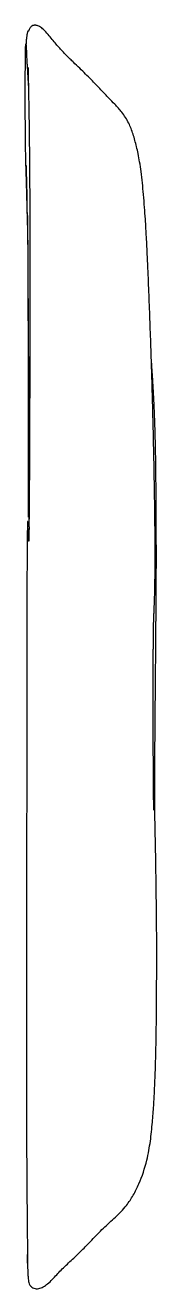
# Paper-space layout '_Izquierda' of a CAD drawing. Header units: millimetres. Extents: x 5.8 to 15, y -46.1 to 42.6.
import ezdxf

# ---------------------------------------------------------------- set-up
doc = ezdxf.new("R2010")
doc.units = ezdxf.units.MM

psp = doc.layouts.new('_Izquierda')

# ---------------------------------------------------------------- linework, layer by layer
at = {"color": 7, "linetype": 'Continuous', "lineweight": 25}
psp.add_line((5.911, -44.069), (5.911, -44.151), dxfattribs=at)
for points, knots in [([(14.776, -12.524), (14.776, -12.524), (14.776, -12.523), (14.774, -12.367), (14.771, -12.127), (14.766, -11.672), (14.759, -10.959), (14.752, -10.021), (14.745, -9.04), (14.74, -8.01), (14.736, -6.899), (14.733, -5.754), (14.733, -4.678), (14.734, -3.665), (14.736, -2.8), (14.739, -2.101), (14.741, -1.559), (14.744, -1.145), (14.746, -0.815), (14.748, -0.53), (14.75, -0.283), (14.751, -0.098), (14.752, 0.07), (14.753, 0.154), (14.755, 0.27), (14.758, 0.349), (14.763, 0.518), (14.769, 0.713), (14.775, 0.88), (14.782, 1.042), (14.785, 1.137), (14.798, 1.441), (14.807, 1.671), (14.813, 1.838), (14.818, 1.982), (14.824, 2.14), (14.832, 2.385), (14.841, 2.698), (14.85, 3.08), (14.864, 3.818), (14.872, 4.74), (14.872, 5.944), (14.865, 7.071), (14.855, 8.019), (14.844, 8.846), (14.833, 9.568), (14.82, 10.349), (14.806, 11.125), (14.792, 11.873), (14.778, 12.569), (14.763, 13.296), (14.745, 14.093), (14.721, 15.084), (14.691, 16.229), (14.656, 17.472), (14.62, 18.657), (14.574, 20.087), (14.516, 21.757), (14.444, 23.678), (14.383, 25.15), (14.336, 26.187), (14.309, 26.772), (14.283, 27.289), (14.257, 27.779), (14.225, 28.348), (14.183, 29.039), (14.127, 29.849), (14.059, 30.693), (13.98, 31.526), (13.893, 32.281), (13.794, 32.958), (13.687, 33.54), (13.538, 34.212), (13.34, 34.934), (13.03, 35.765), (12.583, 36.471), (12.072, 37.022), (11.671, 37.433), (11.342, 37.778), (11.042, 38.092), (10.715, 38.436), (10.359, 38.803), (9.973, 39.193), (9.56, 39.599), (9.202, 39.945), (8.927, 40.2), (8.714, 40.41), (8.548, 40.583), (8.375, 40.766), (8.15, 41.015), (7.891, 41.313), (7.619, 41.633), (7.33, 41.975), (7.067, 42.284), (6.831, 42.486), (6.652, 42.567), (6.564, 42.591), (6.501, 42.599), (6.467, 42.602), (6.443, 42.603), (6.427, 42.603), (6.412, 42.602), (6.392, 42.601), (6.361, 42.599), (6.328, 42.594), (6.279, 42.582), (6.229, 42.563), (6.177, 42.529), (6.132, 42.479), (6.085, 42.408), (6.037, 42.32), (6.009, 42.263), (5.987, 42.223), (5.981, 42.213), (5.976, 42.205), (5.974, 42.202), (5.972, 42.199), (5.97, 42.197), (5.969, 42.195), (5.967, 42.193), (5.965, 42.19), (5.963, 42.187), (5.947, 42.17), (5.945, 42.179), (5.938, 42.182), (5.932, 42.178), (5.927, 42.169), (5.925, 42.166), (5.924, 42.163), (5.923, 42.161), (5.922, 42.16), (5.922, 42.159), (5.921, 42.157), (5.92, 42.154), (5.917, 42.148), (5.915, 42.139), (5.908, 42.12), (5.895, 42.071), (5.877, 41.984), (5.854, 41.84), (5.83, 41.631), (5.812, 41.434), (5.804, 41.293), (5.802, 41.26)], [0, 0, 0, 0, 0.005286, 0.013108, 0.020863, 0.028663, 0.043957, 0.05846, 0.069131, 0.081712, 0.09627, 0.108518, 0.121632, 0.133392, 0.143319, 0.151425, 0.157767, 0.162733, 0.167685, 0.17292, 0.178631, 0.185326, 0.193213, 0.208155, 0.22393, 0.24014, 0.256626, 0.273293, 0.286608, 0.29781, 0.307001, 0.313992, 0.317903, 0.319753, 0.321474, 0.323224, 0.325151, 0.329907, 0.335037, 0.340077, 0.359484, 0.377232, 0.393427, 0.409691, 0.419493, 0.430212, 0.441953, 0.454381, 0.465163, 0.473897, 0.482582, 0.491969, 0.502014, 0.516936, 0.531204, 0.545004, 0.558559, 0.582509, 0.606688, 0.631793, 0.640438, 0.648782, 0.655989, 0.662328, 0.670103, 0.679604, 0.69093, 0.703734, 0.715403, 0.726612, 0.735786, 0.743132, 0.748998, 0.759451, 0.768897, 0.779396, 0.787941, 0.794744, 0.799199, 0.804303, 0.810181, 0.81689, 0.824481, 0.832995, 0.842452, 0.847343, 0.85154, 0.853537, 0.855586, 0.860179, 0.865931, 0.873193, 0.882177, 0.892692, 0.900856, 0.903624, 0.905561, 0.906237, 0.90674, 0.906938, 0.907113, 0.907279, 0.90746, 0.907919, 0.90893, 0.910378, 0.914083, 0.919264, 0.925862, 0.934719, 0.940901, 0.944399, 0.944859, 0.945158, 0.945254, 0.945291, 0.945324, 0.945355, 0.945389, 0.945427, 0.945472, 0.945588, 0.945741, 0.948358, 0.951401, 0.952455, 0.952595, 0.95269, 0.952724, 0.952739, 0.952753, 0.952768, 0.952783, 0.952818, 0.952916, 0.953149, 0.953492, 0.954967, 0.96039, 0.969137, 0.981168, 0.995655, 1, 1, 1, 1]), ([(5.97, 8.066), (5.971, 8.726), (5.973, 10.419), (5.972, 12.621), (5.971, 14.723), (5.97, 16.338), (5.97, 18.002), (5.969, 19.555), (5.968, 20.976), (5.967, 22.12), (5.965, 23.096), (5.962, 23.979), (5.958, 24.857), (5.954, 25.65), (5.95, 26.304), (5.945, 27.026), (5.936, 27.777), (5.921, 28.493), (5.905, 29.135), (5.887, 29.789), (5.866, 30.58), (5.846, 31.331), (5.827, 32.007), (5.801, 32.826), (5.774, 33.808), (5.756, 35.346), (5.752, 37.05), (5.753, 38.881), (5.759, 39.945), (5.768, 40.671), (5.775, 41.044), (5.783, 41.242), (5.789, 41.313), (5.796, 41.309), (5.801, 41.277), (5.807, 41.203), (5.81, 41.164), (5.812, 41.135), (5.814, 41.102), (5.815, 41.073), (5.817, 41.038), (5.82, 40.978), (5.828, 40.81), (5.835, 40.665), (5.845, 40.439), (5.853, 40.286), (5.861, 40.133), (5.869, 39.987), (5.882, 39.768), (5.895, 39.563), (5.911, 39.29), (5.923, 39.067), (5.933, 38.888), (5.941, 38.74), (5.948, 38.627), (5.956, 38.496), (5.965, 38.364), (5.97, 38.316), (5.972, 38.296), (5.972, 38.295)], [0, 0, 0, 0, 0.027812, 0.071435, 0.093251, 0.115127, 0.137344, 0.159783, 0.176318, 0.193184, 0.205055, 0.217378, 0.234715, 0.252509, 0.268078, 0.283773, 0.31575, 0.352255, 0.388844, 0.425356, 0.461917, 0.498409, 0.516727, 0.535098, 0.571615, 0.608341, 0.718556, 0.773671, 0.828835, 0.860314, 0.89189, 0.907629, 0.923418, 0.93129, 0.939231, 0.941204, 0.94191, 0.94262, 0.943016, 0.943415, 0.943772, 0.944375, 0.946054, 0.953522, 0.956364, 0.95923, 0.96085, 0.962475, 0.964916, 0.970485, 0.973424, 0.976397, 0.979072, 0.980614, 0.982166, 0.984134, 0.989019, 0.999665, 1, 1, 1, 1]), ([(5.943, 39.667), (5.943, 39.661), (5.943, 39.646), (5.945, 39.536), (5.949, 39.372), (5.953, 39.174), (5.958, 38.961), (5.963, 38.738), (5.968, 38.46), (5.975, 38.13), (5.983, 37.748), (5.99, 37.371), (5.996, 37.029), (6.002, 36.7), (6.007, 36.384), (6.014, 35.917), (6.024, 35.241), (6.036, 34.231), (6.048, 32.981), (6.06, 31.464), (6.069, 29.691), (6.074, 27.677), (6.075, 25.426), (6.074, 22.939), (6.07, 20.226), (6.065, 18.308), (6.063, 17.325)], [0, 0, 0, 0, 0.016898, 0.041045, 0.069491, 0.096445, 0.121563, 0.144816, 0.166175, 0.199654, 0.226924, 0.248735, 0.268762, 0.287482, 0.304891, 0.320986, 0.362323, 0.408122, 0.466131, 0.530215, 0.598512, 0.670512, 0.746453, 0.826565, 0.911044, 1, 1, 1, 1]), ([(5.804, 32.758), (5.808, 32.589), (5.819, 32.175), (5.833, 31.697), (5.843, 31.341), (5.848, 31.151), (5.853, 30.979), (5.857, 30.825), (5.861, 30.696), (5.865, 30.581), (5.867, 30.489), (5.869, 30.424), (5.871, 30.362), (5.873, 30.315), (5.873, 30.295), (5.874, 30.29)], [0, 0, 0, 0, 0.253451, 0.619096, 0.719699, 0.804348, 0.871099, 0.90978, 0.939315, 0.961028, 0.969925, 0.978328, 0.987034, 0.996762, 1, 1, 1, 1]), ([(5.893, 29.459), (5.893, 29.459), (5.892, 29.47), (5.893, 29.428), (5.894, 29.357), (5.898, 29.201), (5.903, 28.955), (5.909, 28.589), (5.914, 28.141), (5.92, 27.619), (5.925, 27.042), (5.929, 26.335), (5.934, 25.468), (5.94, 24.413), (5.944, 23.42), (5.947, 22.631), (5.95, 22.153), (5.953, 21.839), (5.957, 21.664), (5.959, 21.579), (5.961, 21.53), (5.962, 21.528), (5.963, 21.527)], [0, 0, 0, 0, 0.000466, 0.03774, 0.086114, 0.145599, 0.240832, 0.340869, 0.440027, 0.513213, 0.585255, 0.656609, 0.728566, 0.803516, 0.885033, 0.923672, 0.953148, 0.974362, 0.982339, 0.989005, 0.994994, 1, 1, 1, 1]), ([(6.018, 19.353), (6.018, 18.878), (6.018, 17.973), (6.017, 16.651), (6.016, 14.957), (6.016, 12.863), (6.015, 10.387), (6.015, 8.739), (6.015, 7.914)], [0, 0, 0, 0, 0.119107, 0.226977, 0.334879, 0.554001, 0.776919, 1, 1, 1, 1]), ([(14.953, 6.364), (14.953, 6.639), (14.953, 7.172), (14.95, 7.892), (14.947, 8.525), (14.943, 9.163), (14.937, 9.955), (14.927, 10.878), (14.916, 11.828), (14.901, 12.736), (14.882, 13.615), (14.859, 14.482), (14.831, 15.305), (14.8, 16.033), (14.768, 16.67), (14.736, 17.231), (14.7, 17.808), (14.657, 18.45), (14.621, 18.937), (14.604, 19.163), (14.604, 19.163)], [0, 0, 0, 0, 0.064535, 0.125362, 0.166537, 0.211252, 0.27317, 0.34677, 0.419531, 0.487961, 0.553007, 0.618091, 0.682864, 0.73954, 0.786389, 0.82972, 0.873568, 0.930272, 0.999893, 1, 1, 1, 1]), ([(6.063, 17.325), (6.061, 16.62), (6.058, 15.319), (6.051, 13.508), (6.044, 12.02), (6.039, 10.861), (6.034, 10.035), (6.032, 9.557), (6.031, 9.347), (6.031, 9.298), (6.032, 9.287), (6.032, 9.281), (6.032, 9.279), (6.032, 9.277), (6.032, 9.277), (6.032, 9.277), (6.032, 9.277)], [0, 0, 0, 0, 0.266381, 0.491816, 0.675974, 0.818721, 0.920063, 0.980137, 0.994833, 0.996948, 0.998471, 0.99903, 0.999475, 0.999666, 0.999845, 1, 1, 1, 1]), ([(6.017, 7.385), (6.015, 7.208), (6.011, 6.918), (6.004, 6.606), (5.998, 6.447), (5.992, 6.38), (5.986, 6.37), (5.981, 6.4), (5.973, 6.509), (5.959, 6.837), (5.947, 7.255), (5.934, 7.598), (5.926, 7.719), (5.921, 7.754), (5.917, 7.755), (5.912, 7.714), (5.904, 7.549), (5.894, 7.017), (5.885, 6.129), (5.874, 4.643), (5.867, 2.748), (5.861, 0.442), (5.858, -1.904), (5.856, -4.442), (5.854, -7.154), (5.853, -10.034), (5.85, -12.899), (5.848, -15.673), (5.845, -18.319), (5.844, -20.828), (5.843, -23.228), (5.842, -25.212), (5.841, -26.822), (5.841, -28.534), (5.84, -30.548), (5.841, -32.749), (5.843, -34.618), (5.847, -36.194), (5.852, -37.521), (5.861, -38.716), (5.87, -39.816), (5.879, -40.832), (5.889, -41.75), (5.897, -42.552), (5.905, -43.297), (5.909, -43.773), (5.91, -43.953), (5.91, -43.98)], [0, 0, 0, 0, 0.006872, 0.011265, 0.013126, 0.015007, 0.016136, 0.017265, 0.018868, 0.022683, 0.030984, 0.035149, 0.036498, 0.037454, 0.038415, 0.039511, 0.041388, 0.047377, 0.061205, 0.075245, 0.102437, 0.129828, 0.157714, 0.185734, 0.219773, 0.254041, 0.289058, 0.324349, 0.357955, 0.391849, 0.426607, 0.46163, 0.48344, 0.505298, 0.549303, 0.594211, 0.639361, 0.676144, 0.713025, 0.750146, 0.787322, 0.825157, 0.863036, 0.901071, 0.939168, 0.990728, 1, 1, 1, 1]), ([(14.948, 3.889), (14.949, 3.993), (14.952, 4.18), (14.955, 4.471), (14.956, 4.728), (14.957, 4.94), (14.957, 5.097), (14.957, 5.291), (14.957, 5.508), (14.956, 5.905), (14.953, 6.429), (14.949, 6.866), (14.946, 7.169), (14.944, 7.346), (14.943, 7.457), (14.943, 7.456), (14.943, 7.455)], [0, 0, 0, 0, 0.101947, 0.183425, 0.247113, 0.274389, 0.300429, 0.327069, 0.371326, 0.417968, 0.554551, 0.721789, 0.81912, 0.904903, 0.971541, 1, 1, 1, 1]), ([(14.84, -12.564), (14.841, -12.063), (14.842, -11.029), (14.85, -9.442), (14.86, -7.809), (14.873, -6.166), (14.887, -4.562), (14.9, -3.054), (14.912, -1.717), (14.921, -0.569), (14.929, 0.39), (14.935, 1.2), (14.94, 1.967), (14.945, 2.813), (14.948, 3.526), (14.95, 3.957), (14.95, 4.049)], [0, 0, 0, 0, 0.093498, 0.193239, 0.293237, 0.392925, 0.491748, 0.582376, 0.662234, 0.730072, 0.786088, 0.83198, 0.871885, 0.92238, 0.983483, 1, 1, 1, 1]), ([(5.911, -44.181), (5.913, -44.348), (5.917, -44.656), (5.935, -45.068), (5.952, -45.385), (5.983, -45.608), (6.02, -45.749), (6.056, -45.839), (6.087, -45.891), (6.101, -45.912), (6.121, -45.939), (6.154, -45.976), (6.23, -46.038), (6.354, -46.098), (6.527, -46.126), (6.757, -46.107), (7.017, -46.006), (7.353, -45.764), (7.664, -45.46), (7.952, -45.145), (8.381, -44.688), (8.97, -44.15), (9.706, -43.44), (10.455, -42.673), (11.221, -41.865), (12.087, -41.106), (12.827, -40.357), (13.351, -39.549), (13.873, -38.495), (14.291, -37.21), (14.552, -35.759), (14.68, -34.485), (14.771, -33.276), (14.833, -32.141), (14.879, -31.047), (14.912, -29.963), (14.934, -28.947), (14.95, -27.988), (14.961, -27.086), (14.967, -26.396), (14.971, -25.723), (14.974, -25.184), (14.977, -24.651), (14.979, -24.124), (14.98, -23.608), (14.982, -23.105), (14.982, -22.612), (14.982, -22.061), (14.981, -21.466), (14.977, -20.83), (14.97, -20.082), (14.962, -19.363), (14.954, -18.68), (14.945, -17.965), (14.933, -17.087), (14.916, -16.037), (14.894, -14.807), (14.866, -13.532), (14.832, -12.235), (14.792, -10.91), (14.763, -10.066), (14.75, -9.655)], [0, 0, 0, 0, 0.021713, 0.039815, 0.054256, 0.062543, 0.068625, 0.072582, 0.073816, 0.074266, 0.074624, 0.076031, 0.077297, 0.080749, 0.084497, 0.088259, 0.09584, 0.103759, 0.113228, 0.123847, 0.134127, 0.156626, 0.178125, 0.200537, 0.225897, 0.25035, 0.274858, 0.293795, 0.313202, 0.352115, 0.382785, 0.412969, 0.439642, 0.464289, 0.489731, 0.51576, 0.54231, 0.569534, 0.59761, 0.625736, 0.640886, 0.654151, 0.665947, 0.676794, 0.687281, 0.697982, 0.70936, 0.721734, 0.740077, 0.759687, 0.778236, 0.792038, 0.806188, 0.820986, 0.836615, 0.86167, 0.888767, 0.917684, 0.94692, 0.974208, 1, 1, 1, 1]), ([(5.912, -44.315), (5.912, -44.301), (5.911, -44.275), (5.91, -44.102), (5.909, -43.85), (5.908, -43.728)], [0, 0, 0, 0, 0.336994, 0.678719, 1, 1, 1, 1]), ([(5.909, -43.816), (5.91, -43.984), (5.911, -44.347), (5.913, -44.537), (5.913, -44.515), (5.913, -44.508)], [0, 0, 0, 0, 0.369524, 0.80062, 1, 1, 1, 1]), ([(5.911, -44.057), (5.911, -44.083), (5.912, -44.19), (5.912, -44.277), (5.912, -44.292), (5.912, -44.297)], [0, 0, 0, 0, 0.186432, 0.775666, 1, 1, 1, 1])]:
    psp.add_open_spline(points, degree=3, knots=knots, dxfattribs=at)
psp.add_open_spline([(6.017, 7.385), (6.023, 7.84), (6.028, 8.294), (6.034, 8.747)], degree=3, dxfattribs=at)

doc.saveas('drawing.dxf')
